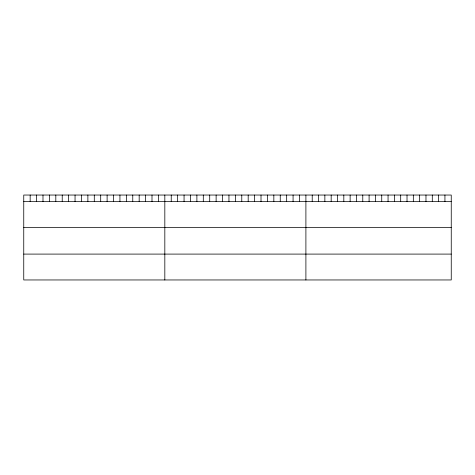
<?xml version="1.0" encoding="UTF-8"?>
<svg xmlns="http://www.w3.org/2000/svg" width="475" height="475" viewBox="0 0 475 475"><rect width="100%" height="100%" fill="white"/><g stroke="black" fill="none" stroke-linecap="round" stroke-linejoin="round"><path stroke-width="0.71" d="M451.25 201.596L451.25 279.959L23.75 279.959L23.75 195.041L451.25 195.041L451.25 201.596L23.75 201.596M23.75 227.454L451.25 227.454M23.75 254.095L451.25 254.095M444.933 195.041L444.933 201.596M438.609 195.041L438.609 201.596M432.292 195.041L432.292 201.596M425.974 195.041L425.974 201.596M419.651 195.041L419.651 201.596M413.333 195.041L413.333 201.596M407.016 195.041L407.016 201.596M400.692 195.041L400.692 201.596M394.375 195.041L394.375 201.596M388.057 195.041L388.057 201.596M381.734 195.041L381.734 201.596M375.416 195.041L375.416 201.596M369.093 195.041L369.093 201.596M362.775 195.041L362.775 201.596M356.458 195.041L356.458 201.596M350.134 195.041L350.134 201.596M343.817 195.041L343.817 201.596M337.499 195.041L337.499 201.596M331.176 195.041L331.176 201.596M324.858 195.041L324.858 201.596M318.541 195.041L318.541 201.596M312.218 195.041L312.218 201.596M305.9 195.041L305.9 279.959M299.488 195.041L299.488 201.596M293.075 195.041L293.075 201.596M286.663 195.041L286.663 201.596M280.25 195.041L280.25 201.596M273.837 195.041L273.837 201.596M267.425 195.041L267.425 201.596M261.012 195.041L261.012 201.596M254.6 195.041L254.6 201.596M248.188 195.041L248.188 201.596M241.775 195.041L241.775 201.596M235.362 195.041L235.362 201.596M228.95 195.041L228.95 201.596M222.537 195.041L222.537 201.596M216.125 195.041L216.125 201.596M209.713 195.041L209.713 201.596M203.3 195.041L203.3 201.596M196.888 195.041L196.888 201.596M190.475 195.041L190.475 201.596M184.062 195.041L184.062 201.596M177.65 195.041L177.65 201.596M171.237 195.041L171.237 201.596M164.825 195.041L164.825 279.959M158.412 195.041L158.412 201.596M152 195.041L152 201.596M145.588 195.041L145.588 201.596M139.175 195.041L139.175 201.596M132.762 195.041L132.762 201.596M126.35 195.041L126.35 201.596M119.938 195.041L119.938 201.596M113.525 195.041L113.525 201.596M107.112 195.041L107.112 201.596M100.7 195.041L100.7 201.596M94.288 195.041L94.288 201.596M87.875 195.041L87.875 201.596M81.462 195.041L81.462 201.596M75.05 195.041L75.05 201.596M68.638 195.041L68.638 201.596M62.225 195.041L62.225 201.596M55.812 195.041L55.812 201.596M49.4 195.041L49.4 201.596M42.988 195.041L42.988 201.596M36.575 195.041L36.575 201.596M30.162 195.041L30.162 201.596"/></g></svg>
